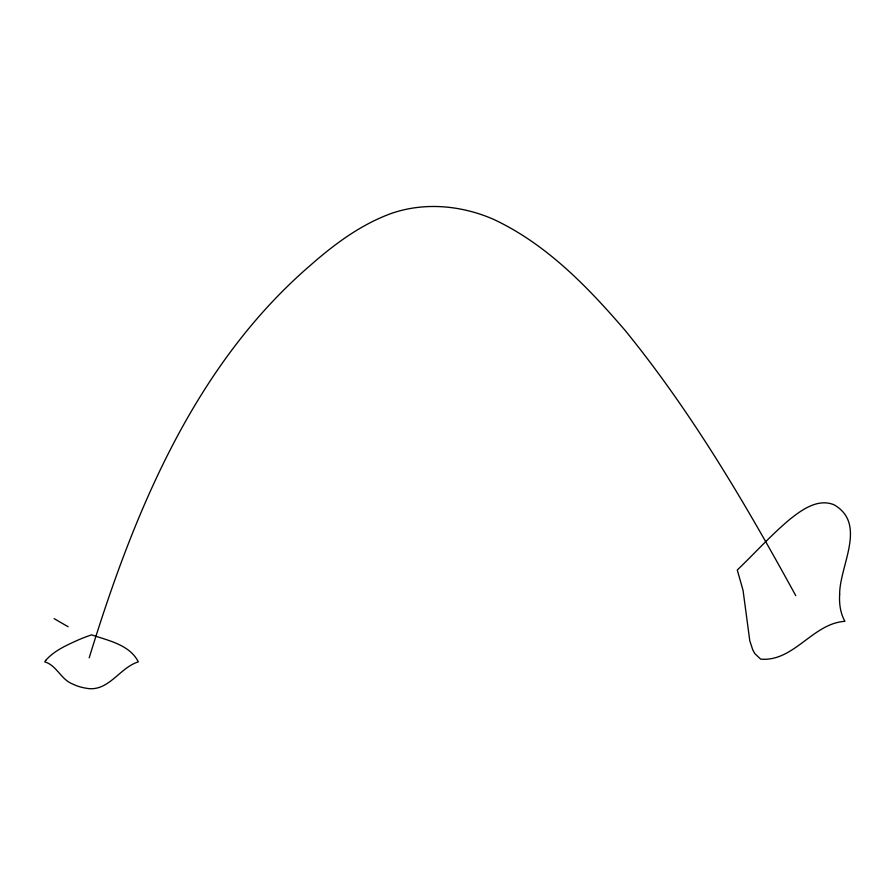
<?xml version="1.0" encoding="UTF-8"?>
<svg xmlns="http://www.w3.org/2000/svg" width="895" height="895" viewBox="0 0 895 895"><rect width="100%" height="100%" fill="white"/><g stroke="black" fill="none" stroke-linecap="round" stroke-linejoin="round"><path stroke-width="1.34" d="M89.198 657.814C133.433 513.853 193.432 366.111 310.296 265.401C334.361 244.212 360.584 224.712 390.925 213.581C424.196 201.912 460.835 205.257 492.932 219.051C546.006 243.675 587.388 286.557 625.001 330.266C691.634 412.069 745.233 503.348 795.767 595.667M54.114 618.635L68.143 626.746M839.644 594.571C839.096 603.756 840.36 613.209 844.902 621.331C812.615 623.367 794.055 661.953 760.672 659.156L754.877 653.663L752.773 649.927L749.786 640.764L743.051 590.342L737.279 570.003C754.742 553.278 770.942 535.21 789.479 519.626C801.629 509.904 817.661 498.179 833.95 504.735C867.524 523.911 839.409 565.931 839.644 594.571M45.79 660.309L44.75 661.864C56.62 665.287 60.894 679.417 72.383 683.892A35.039 20.238 0 0 0 85.775 688.154C108.317 692.831 119.281 667.681 138.333 661.864C129.641 644.668 108.261 640.574 91.547 634.846A173.563 100.206 0 0 0 78.939 639.656C67.125 644.982 54.517 650.374 45.79 660.309"/></g></svg>
